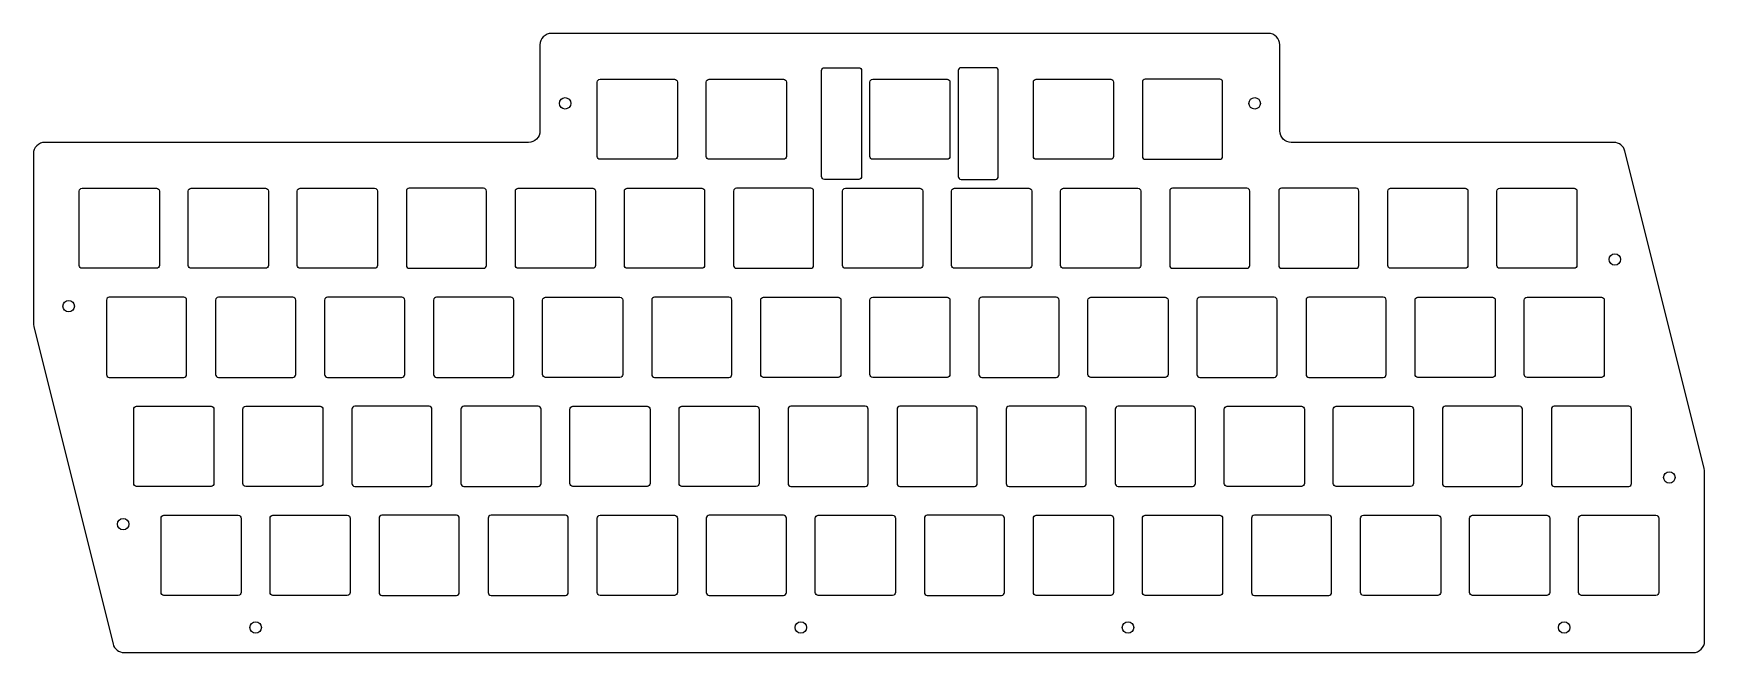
# Model space of a CAD drawing. Header units: millimetres. Extents: x -284 to 8, y -10 to 98.
import ezdxf

# ---------------------------------------------------------------- set-up
doc = ezdxf.new("R2010")
doc.units = ezdxf.units.MM
doc.layers.get('0').update_dxf_attribs({"linetype": 'CONTINUOUS'})

msp = doc.modelspace()

# ---------------------------------------------------------------- linework, layer by layer
for points in [[(-66.2, 96.2, 0.414214), (-68.2, 98.2), (-193.45, 98.2, 0.414214), (-195.45, 96.2), (-195.45, 81.15, -0.414214), (-197.45, 79.15), (-281.94, 79.15, 0.414214), (-283.94, 77.15), (-283.94, 47.92, 0.061163), (-283.79, 46.71), (-270.03, -8.48, 0.344328), (-268.09, -10), (6, -10, 0.414214), (8, -8), (8, 21.23, 0.061163), (7.85, 22.44), (-5.91, 77.63, 0.344328), (-7.85, 79.15), (-64.2, 79.15, -0.414214), (-66.2, 81.15)], [(-145.76, 92.2), (-139.76, 92.2, -0.414214), (-139.26, 91.7), (-139.26, 73.2, -0.414214), (-139.76, 72.7), (-145.76, 72.7, -0.414214), (-146.26, 73.2), (-146.26, 91.7, -0.414214)], [(-121.89, 92.2, 0.414214), (-122.39, 91.7), (-122.39, 73.2, 0.414214), (-121.89, 72.7), (-115.89, 72.7, 0.414214), (-115.39, 73.2), (-115.39, 91.7, 0.414214), (-115.89, 92.2)], [(-184.95, 90.2), (-171.95, 90.2, -0.414214), (-171.45, 89.7), (-171.45, 76.7, -0.414214), (-171.95, 76.2), (-184.95, 76.2, -0.414214), (-185.45, 76.7), (-185.45, 89.7, -0.414214)], [(-152.4, 89.7), (-152.4, 76.7, -0.414214), (-152.9, 76.2), (-165.9, 76.2, -0.414214), (-166.4, 76.7), (-166.4, 89.7, -0.414214), (-165.9, 90.2), (-152.9, 90.2, -0.414214)], [(-124.33, 76.2), (-137.32, 76.2, -0.414214), (-137.82, 76.7), (-137.82, 89.7, -0.414214), (-137.32, 90.2), (-124.33, 90.2, -0.414214), (-123.83, 89.7), (-123.83, 76.7, -0.414214)], [(-109.25, 76.7), (-109.25, 89.7, -0.414214), (-108.75, 90.2), (-95.75, 90.2, -0.414214), (-95.25, 89.7), (-95.25, 76.7, -0.414214), (-95.75, 76.2), (-108.75, 76.2, -0.414214)], [(-90.2, 76.7, 0.414214), (-89.7, 76.2), (-76.7, 76.2, 0.414214), (-76.2, 76.7), (-76.2, 89.7, 0.414214), (-76.7, 90.2), (-89.7, 90.2, 0.414214), (-90.2, 89.7)], [(-261.94, 70.65), (-261.94, 57.65, -0.414214), (-262.44, 57.15), (-275.44, 57.15, -0.414214), (-275.94, 57.65), (-275.94, 70.65, -0.414214), (-275.44, 71.15), (-262.44, 71.15, -0.414214)], [(-243.39, 57.15), (-256.39, 57.15, -0.414214), (-256.89, 57.65), (-256.89, 70.65, -0.414214), (-256.39, 71.15), (-243.39, 71.15, -0.414214), (-242.89, 70.65), (-242.89, 57.65, -0.414214)], [(-237.34, 71.15), (-224.34, 71.15, -0.414214), (-223.84, 70.65), (-223.84, 57.65, -0.414214), (-224.34, 57.15), (-237.34, 57.15, -0.414214), (-237.84, 57.65), (-237.84, 70.65, -0.414214)], [(-204.79, 70.65, 0.414214), (-205.29, 71.15), (-218.29, 71.15, 0.414214), (-218.79, 70.65), (-218.79, 57.65, 0.414214), (-218.29, 57.15), (-205.29, 57.15, 0.414214), (-204.79, 57.65)], [(-199.74, 57.65), (-199.74, 70.65, -0.414214), (-199.24, 71.15), (-186.24, 71.15, -0.414214), (-185.74, 70.65), (-185.74, 57.65, -0.414214), (-186.24, 57.15), (-199.24, 57.15, -0.414214)], [(-180.69, 57.65), (-180.69, 70.65, -0.414214), (-180.19, 71.15), (-167.19, 71.15, -0.414214), (-166.69, 70.65), (-166.69, 57.65, -0.414214), (-167.19, 57.15), (-180.19, 57.15, -0.414214)], [(-161.14, 71.15, 0.414214), (-161.64, 70.65), (-161.64, 57.65, 0.414214), (-161.14, 57.15), (-148.14, 57.15, 0.414214), (-147.64, 57.65), (-147.64, 70.65, 0.414214), (-148.14, 71.15)], [(-142.59, 57.65), (-142.59, 70.65, -0.414214), (-142.09, 71.15), (-129.09, 71.15, -0.414214), (-128.59, 70.65), (-128.59, 57.65, -0.414214), (-129.09, 57.15), (-142.09, 57.15, -0.414214)], [(-123.54, 57.65), (-123.54, 70.65, -0.414214), (-123.04, 71.15), (-110.04, 71.15, -0.414214), (-109.54, 70.65), (-109.54, 57.65, -0.414214), (-110.04, 57.15), (-123.04, 57.15, -0.414214)], [(-103.99, 71.15), (-90.99, 71.15, -0.414214), (-90.49, 70.65), (-90.49, 57.65, -0.414214), (-90.99, 57.15), (-103.99, 57.15, -0.414214), (-104.49, 57.65), (-104.49, 70.65, -0.414214)], [(-84.94, 71.15, 0.414214), (-85.44, 70.65), (-85.44, 57.65, 0.414214), (-84.94, 57.15), (-71.94, 57.15, 0.414214), (-71.44, 57.65), (-71.44, 70.65, 0.414214), (-71.94, 71.15)], [(-52.89, 57.15, 0.414214), (-52.39, 57.65), (-52.39, 70.65, 0.414214), (-52.89, 71.15), (-65.89, 71.15, 0.414214), (-66.39, 70.65), (-66.39, 57.65, 0.414214), (-65.89, 57.15)], [(-33.84, 57.15), (-46.84, 57.15, -0.414214), (-47.34, 57.65), (-47.34, 70.65, -0.414214), (-46.84, 71.15), (-33.84, 71.15, -0.414214), (-33.34, 70.65), (-33.34, 57.65, -0.414214)], [(-27.79, 71.15), (-14.79, 71.15, -0.414214), (-14.29, 70.65), (-14.29, 57.65, -0.414214), (-14.79, 57.15), (-27.79, 57.15, -0.414214), (-28.29, 57.65), (-28.29, 70.65, -0.414214)], [(-270.68, 52.1, 0.414214), (-271.18, 51.6), (-271.18, 38.6, 0.414214), (-270.68, 38.1), (-257.67, 38.1, 0.414214), (-257.17, 38.6), (-257.17, 51.6, 0.414214), (-257.67, 52.1)], [(-238.62, 38.1, 0.414214), (-238.12, 38.6), (-238.12, 51.6, 0.414214), (-238.62, 52.1), (-251.62, 52.1, 0.414214), (-252.13, 51.6), (-252.13, 38.6, 0.414214), (-251.62, 38.1)], [(-233.08, 38.6, 0.414214), (-232.57, 38.1), (-219.57, 38.1, 0.414214), (-219.07, 38.6), (-219.07, 51.6, 0.414214), (-219.57, 52.1), (-232.57, 52.1, 0.414214), (-233.08, 51.6)], [(-200.03, 51.6, 0.414214), (-200.53, 52.1), (-213.53, 52.1, 0.414214), (-214.03, 51.6), (-214.03, 38.6, 0.414214), (-213.53, 38.1), (-200.53, 38.1, 0.414214), (-200.03, 38.6)], [(-194.48, 52.1), (-181.48, 52.1, -0.414214), (-180.97, 51.6), (-180.97, 38.6, -0.414214), (-181.48, 38.1), (-194.48, 38.1, -0.414214), (-194.98, 38.6), (-194.98, 51.6, -0.414214)], [(-161.92, 51.6, 0.414214), (-162.43, 52.1), (-175.42, 52.1, 0.414214), (-175.92, 51.6), (-175.92, 38.6, 0.414214), (-175.42, 38.1), (-162.43, 38.1, 0.414214), (-161.92, 38.6)], [(-142.88, 51.6), (-142.88, 38.6, -0.414214), (-143.38, 38.1), (-156.38, 38.1, -0.414214), (-156.88, 38.6), (-156.88, 51.6, -0.414214), (-156.38, 52.1), (-143.38, 52.1, -0.414214)], [(-124.33, 38.1), (-137.32, 38.1, -0.414214), (-137.82, 38.6), (-137.82, 51.6, -0.414214), (-137.32, 52.1), (-124.33, 52.1, -0.414214), (-123.83, 51.6), (-123.83, 38.6, -0.414214)], [(-118.27, 52.1, 0.414214), (-118.77, 51.6), (-118.77, 38.6, 0.414214), (-118.27, 38.1), (-105.28, 38.1, 0.414214), (-104.77, 38.6), (-104.77, 51.6, 0.414214), (-105.28, 52.1)], [(-85.72, 51.6), (-85.72, 38.6, -0.414214), (-86.22, 38.1), (-99.22, 38.1, -0.414214), (-99.72, 38.6), (-99.72, 51.6, -0.414214), (-99.22, 52.1), (-86.22, 52.1, -0.414214)], [(-80.68, 38.6, 0.414214), (-80.17, 38.1), (-67.17, 38.1, 0.414214), (-66.67, 38.6), (-66.67, 51.6, 0.414214), (-67.17, 52.1), (-80.17, 52.1, 0.414214), (-80.68, 51.6)], [(-61.62, 38.6, 0.414214), (-61.12, 38.1), (-48.12, 38.1, 0.414214), (-47.62, 38.6), (-47.62, 51.6, 0.414214), (-48.12, 52.1), (-61.12, 52.1, 0.414214), (-61.62, 51.6)], [(-29.07, 38.1), (-42.07, 38.1, -0.414214), (-42.57, 38.6), (-42.57, 51.6, -0.414214), (-42.07, 52.1), (-29.07, 52.1, -0.414214), (-28.57, 51.6), (-28.57, 38.6, -0.414214)], [(-23.52, 38.6), (-23.52, 51.6, -0.414214), (-23.02, 52.1), (-10.02, 52.1, -0.414214), (-9.52, 51.6), (-9.52, 38.6, -0.414214), (-10.02, 38.1), (-23.02, 38.1, -0.414214)], [(-252.91, 19.05), (-265.91, 19.05, -0.414214), (-266.41, 19.55), (-266.41, 32.55, -0.414214), (-265.91, 33.05), (-252.91, 33.05, -0.414214), (-252.41, 32.55), (-252.41, 19.55, -0.414214)], [(-247.36, 19.55), (-247.36, 32.55, -0.414214), (-246.86, 33.05), (-233.86, 33.05, -0.414214), (-233.36, 32.55), (-233.36, 19.55, -0.414214), (-233.86, 19.05), (-246.86, 19.05, -0.414214)], [(-228.31, 19.55, 0.414214), (-227.81, 19.05), (-214.81, 19.05, 0.414214), (-214.31, 19.55), (-214.31, 32.55, 0.414214), (-214.81, 33.05), (-227.81, 33.05, 0.414214), (-228.31, 32.55)], [(-195.76, 19.05, 0.414214), (-195.26, 19.55), (-195.26, 32.55, 0.414214), (-195.76, 33.05), (-208.76, 33.05, 0.414214), (-209.26, 32.55), (-209.26, 19.55, 0.414214), (-208.76, 19.05)], [(-176.21, 32.55), (-176.21, 19.55, -0.414214), (-176.71, 19.05), (-189.71, 19.05, -0.414214), (-190.21, 19.55), (-190.21, 32.55, -0.414214), (-189.71, 33.05), (-176.71, 33.05, -0.414214)], [(-157.66, 19.05), (-170.66, 19.05, -0.414214), (-171.16, 19.55), (-171.16, 32.55, -0.414214), (-170.66, 33.05), (-157.66, 33.05, -0.414214), (-157.16, 32.55), (-157.16, 19.55, -0.414214)], [(-138.11, 32.55, 0.414214), (-138.61, 33.05), (-151.61, 33.05, 0.414214), (-152.11, 32.55), (-152.11, 19.55, 0.414214), (-151.61, 19.05), (-138.61, 19.05, 0.414214), (-138.11, 19.55)], [(-119.06, 32.55, 0.414214), (-119.56, 33.05), (-132.56, 33.05, 0.414214), (-133.06, 32.55), (-133.06, 19.55, 0.414214), (-132.56, 19.05), (-119.56, 19.05, 0.414214), (-119.06, 19.55)], [(-100.51, 19.05, 0.414214), (-100.01, 19.55), (-100.01, 32.55, 0.414214), (-100.51, 33.05), (-113.51, 33.05, 0.414214), (-114.01, 32.55), (-114.01, 19.55, 0.414214), (-113.51, 19.05)], [(-94.96, 19.55, 0.414214), (-94.46, 19.05), (-81.46, 19.05, 0.414214), (-80.96, 19.55), (-80.96, 32.55, 0.414214), (-81.46, 33.05), (-94.46, 33.05, 0.414214), (-94.96, 32.55)], [(-75.91, 19.55), (-75.91, 32.55, -0.414214), (-75.41, 33.05), (-62.41, 33.05, -0.414214), (-61.91, 32.55), (-61.91, 19.55, -0.414214), (-62.41, 19.05), (-75.41, 19.05, -0.414214)], [(-43.36, 19.05), (-56.36, 19.05, -0.414214), (-56.86, 19.55), (-56.86, 32.55, -0.414214), (-56.36, 33.05), (-43.36, 33.05, -0.414214), (-42.86, 32.55), (-42.86, 19.55, -0.414214)], [(-23.81, 32.55, 0.414214), (-24.31, 33.05), (-37.31, 33.05, 0.414214), (-37.81, 32.55), (-37.81, 19.55, 0.414214), (-37.31, 19.05), (-24.31, 19.05, 0.414214), (-23.81, 19.55)], [(-4.76, 32.55, 0.414214), (-5.26, 33.05), (-18.26, 33.05, 0.414214), (-18.76, 32.55), (-18.76, 19.55, 0.414214), (-18.26, 19.05), (-5.26, 19.05, 0.414214), (-4.76, 19.55)], [(-248.15, 0), (-261.15, 0, -0.414214), (-261.65, 0.5), (-261.65, 13.5, -0.414214), (-261.15, 14), (-248.15, 14, -0.414214), (-247.65, 13.5), (-247.65, 0.5, -0.414214)], [(-228.6, 13.5), (-228.6, 0.5, -0.414214), (-229.1, 0), (-242.1, 0, -0.414214), (-242.6, 0.5), (-242.6, 13.5, -0.414214), (-242.1, 14), (-229.1, 14, -0.414214)], [(-223.55, 0.5, 0.414214), (-223.05, 0), (-210.05, 0, 0.414214), (-209.55, 0.5), (-209.55, 13.5, 0.414214), (-210.05, 14), (-223.05, 14, 0.414214), (-223.55, 13.5)], [(-204, 14, 0.414214), (-204.5, 13.5), (-204.5, 0.5, 0.414214), (-204, 0), (-191, 0, 0.414214), (-190.5, 0.5), (-190.5, 13.5, 0.414214), (-191, 14)], [(-184.95, 14), (-171.95, 14, -0.414214), (-171.45, 13.5), (-171.45, 0.5, -0.414214), (-171.95, 0), (-184.95, 0, -0.414214), (-185.45, 0.5), (-185.45, 13.5, -0.414214)], [(-152.4, 13.5, 0.414214), (-152.9, 14), (-165.9, 14, 0.414214), (-166.4, 13.5), (-166.4, 0.5, 0.414214), (-165.9, 0), (-152.9, 0, 0.414214), (-152.4, 0.5)], [(-133.35, 13.5), (-133.35, 0.5, -0.414214), (-133.85, 0), (-146.85, 0, -0.414214), (-147.35, 0.5), (-147.35, 13.5, -0.414214), (-146.85, 14), (-133.85, 14, -0.414214)], [(-114.8, 0, 0.414214), (-114.3, 0.5), (-114.3, 13.5, 0.414214), (-114.8, 14), (-127.8, 14, 0.414214), (-128.3, 13.5), (-128.3, 0.5, 0.414214), (-127.8, 0)], [(-95.25, 13.5), (-95.25, 0.5, -0.414214), (-95.75, 0), (-108.75, 0, -0.414214), (-109.25, 0.5), (-109.25, 13.5, -0.414214), (-108.75, 14), (-95.75, 14, -0.414214)], [(-90.2, 0.5), (-90.2, 13.5, -0.414214), (-89.7, 14), (-76.7, 14, -0.414214), (-76.2, 13.5), (-76.2, 0.5, -0.414214), (-76.7, 0), (-89.7, 0, -0.414214)], [(-57.15, 13.5, 0.414214), (-57.65, 14), (-70.65, 14, 0.414214), (-71.15, 13.5), (-71.15, 0.5, 0.414214), (-70.65, 0), (-57.65, 0, 0.414214), (-57.15, 0.5)], [(-38.1, 13.5), (-38.1, 0.5, -0.414214), (-38.6, 0), (-51.6, 0, -0.414214), (-52.1, 0.5), (-52.1, 13.5, -0.414214), (-51.6, 14), (-38.6, 14, -0.414214)], [(-32.55, 14), (-19.55, 14, -0.414214), (-19.05, 13.5), (-19.05, 0.5, -0.414214), (-19.55, 0), (-32.55, 0, -0.414214), (-33.05, 0.5), (-33.05, 13.5, -0.414214)], [(0, 13.5), (0, 0.5, -0.414214), (-0.5, 0), (-13.5, 0, -0.414214), (-14, 0.5), (-14, 13.5, -0.414214), (-13.5, 14), (-0.5, 14, -0.414214)]]:
    msp.add_lwpolyline(points, format="xyb", close=True)
for centre in [(-191.06, 85.98), (-70.59, 85.98), (-7.68, 58.71), (-277.78, 50.54), (1.85, 20.61), (-268.26, 12.44), (-245.12, -5.61), (-149.88, -5.61), (-92.72, -5.61), (-16.52, -5.61)]:
    msp.add_circle(centre, 1)

doc.saveas('drawing.dxf')
